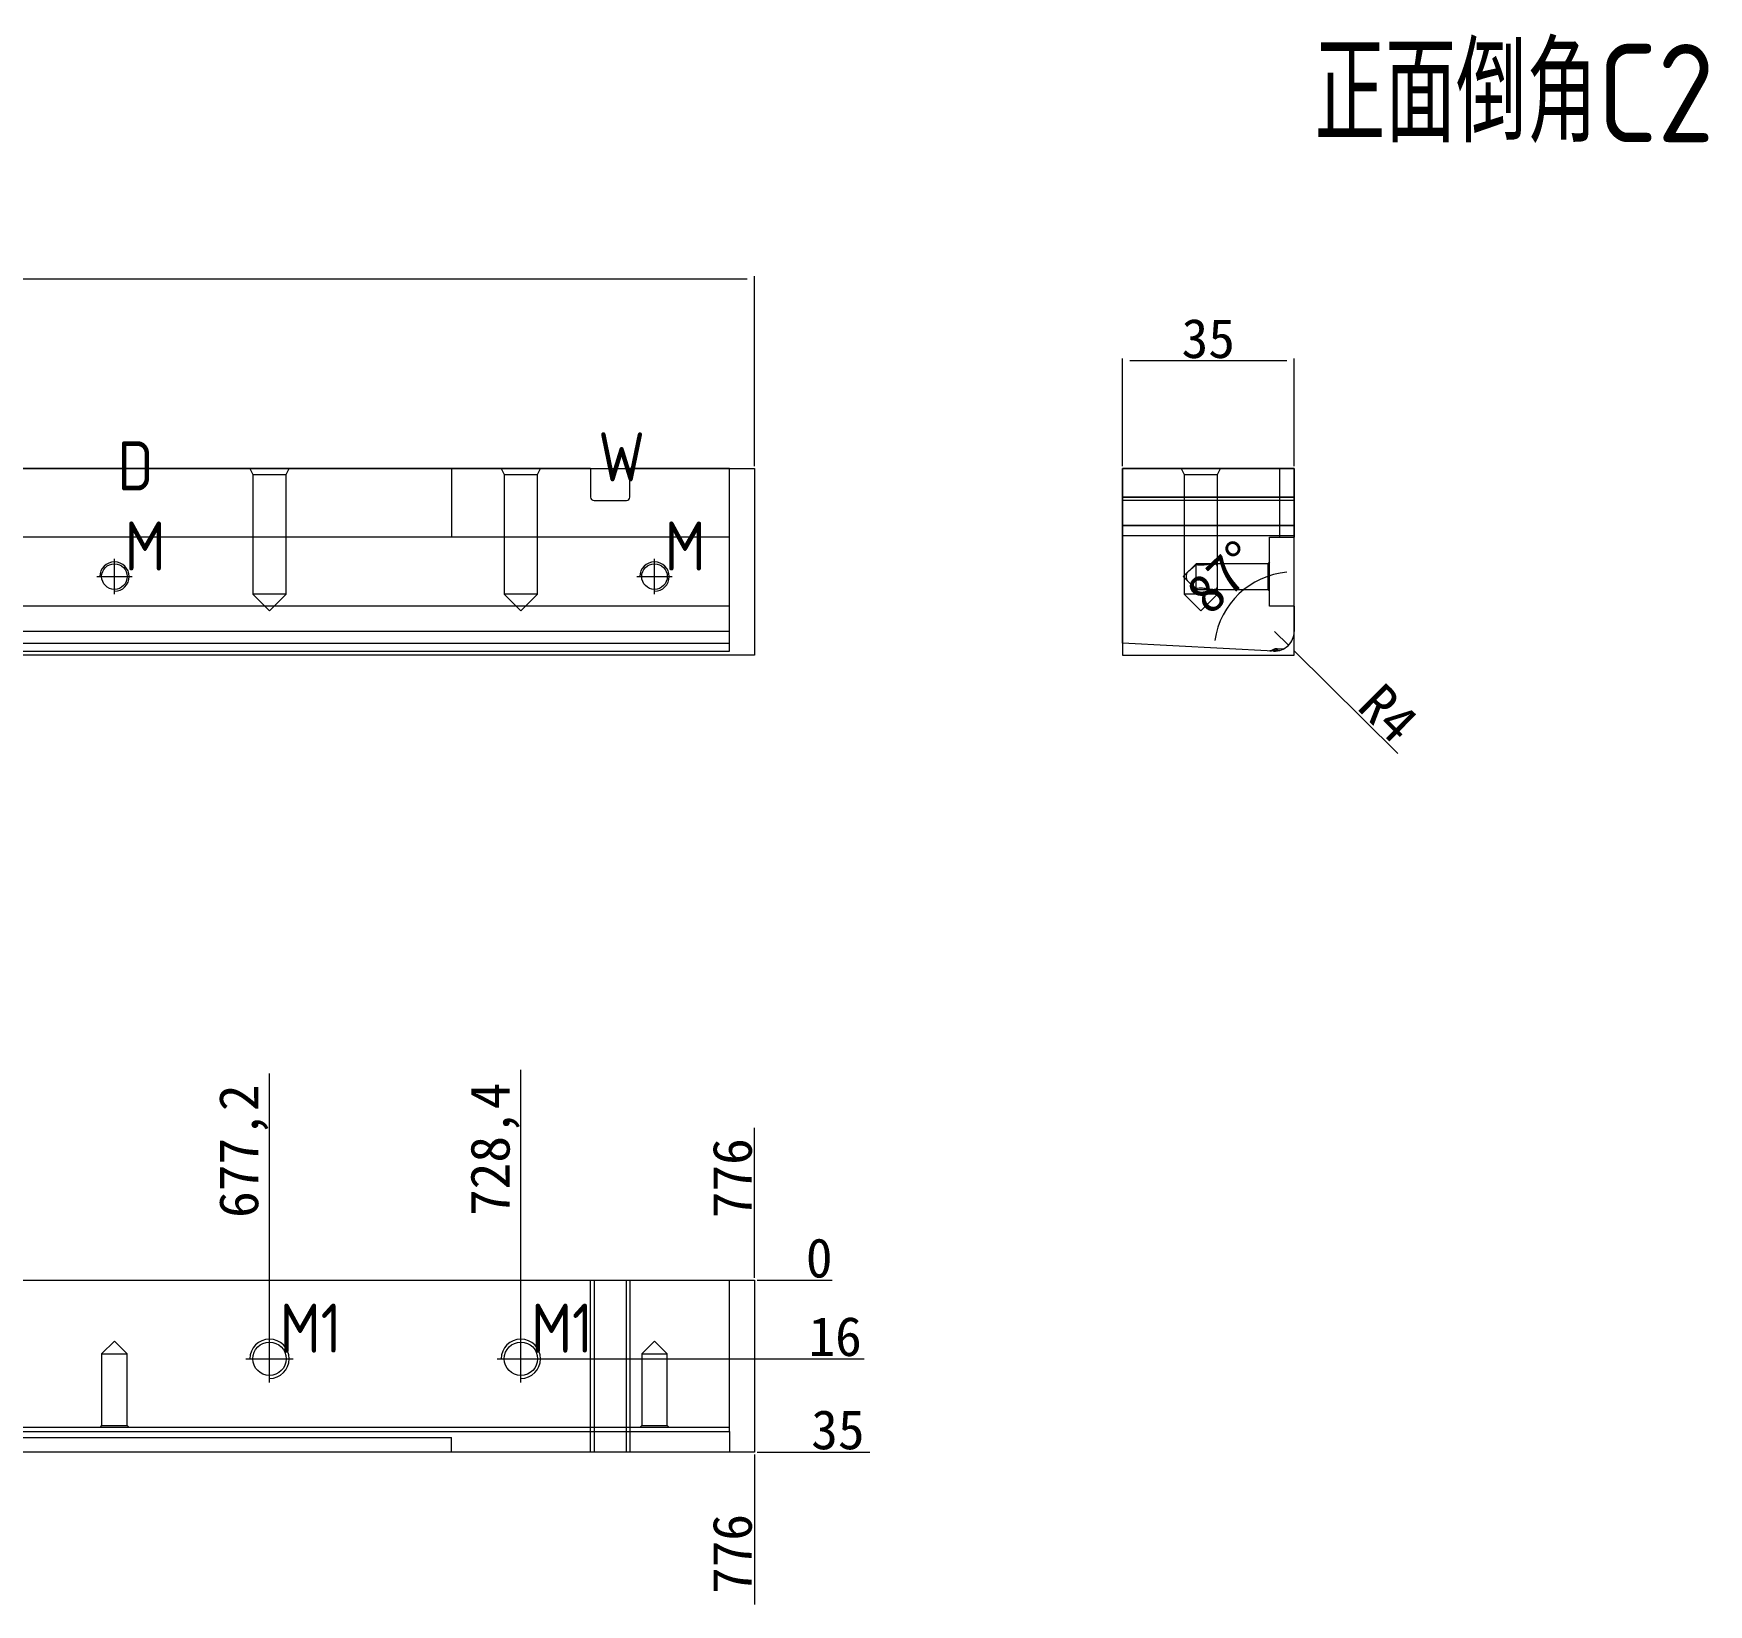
# Model space of a CAD drawing. Header units: millimetres. Extents: x 20884 to 21894, y 60571 to 61138.
# Drawn here: x 21552.6 to 21893.8, y 60817.7 to 61137.8 of the extents above; entities that cross this region are included whole.
import ezdxf

# ---------------------------------------------------------------- set-up
doc = ezdxf.new("R2010")
doc.units = ezdxf.units.MM
doc.linetypes.add('CENTER', pattern=[0])
doc.linetypes.add('DASHED', pattern=[0])
doc.layers.add('dim', color=4, linetype='Continuous')
doc.layers.add('PUNCH', color=2, linetype='Continuous')
doc.layers.add('dim_temp', color=161, linetype='Continuous', lineweight=9)
doc.layers.add('U1', color=7, linetype='Continuous', true_color=0xffffff)
doc.styles.add('_PUG_ERP', font='txt')
doc.styles.add('gbenor', font='gbenor.shx', dxfattribs={"bigfont": 'gbcbig'})
doc.dimstyles.new('_PUG_ERP', dxfattribs={"dimtxt": 8, "dimasz": 1.5, "dimexe": 0.5, "dimexo": 0.5, "dimgap": 0.5, "dimtad": 1, "dimtxsty": '_PUG_ERP', "dimblk": 'CLOSEDBLANK', "dimcen": 0, "dimclrd": 4, "dimclre": 4, "dimclrt": 3, "dimazin": 3, "dimtfac": 1, "dimtmove": 0, "dimatfit": 3, "dimldrblk": 'CLOSEDBLANK', "dimlwd": 9, "dimlwe": 9})

# ---------------------------------------------------------------- blocks, each defined once
blk = doc.blocks.new('*D1266')
at = {"layer": 'Defpoints', "color": 0}
for p in [(21699.46, 61087.86), (20923.46, 61049.17), (21699.46, 61049.17)]:
    blk.add_point(p, dxfattribs=at)
at = {"layer": 'dim_temp', "color": 4, "lineweight": 9}
for p, q in [((20923.46, 61049.67), (20923.46, 61088.36)), ((20924.96, 61087.86), (21697.96, 61087.86)), ((21699.46, 61049.67), (21699.46, 61088.36))]:
    blk.add_line(p, q, dxfattribs=at)
at = {"layer": 'dim_temp', "color": 3, "lineweight": 18, "insert": (21311.46, 61092.36), "char_height": 8, "attachment_point": 5, "style": '_PUG_ERP'}
blk.add_mtext('776', dxfattribs=at)
blk = doc.blocks.new('_ClosedBlank')
blk = doc.blocks.new('*D1268')
at = {"layer": 'Defpoints', "color": 0}
for p in [(20923.46, 60883.78), (21699.46, 60883.78), (21709.46, 60883.78)]:
    blk.add_point(p, dxfattribs=at)
at = {"layer": 'dim_temp', "color": 4, "lineweight": 9}
blk.add_line((21699.96, 60883.78), (21715.29, 60883.78), dxfattribs=at)
at = {"layer": 'dim_temp', "color": 3, "lineweight": 18, "insert": (21712.63, 60888.28), "char_height": 8, "attachment_point": 5, "style": '_PUG_ERP'}
blk.add_mtext('0', dxfattribs=at)
blk = doc.blocks.new('*D1269')
at = {"layer": 'Defpoints', "color": 0}
for p in [(20923.46, 60883.78), (21651.86, 60867.78), (21709.46, 60867.78)]:
    blk.add_point(p, dxfattribs=at)
at = {"layer": 'dim_temp', "color": 4, "lineweight": 9}
blk.add_line((21652.36, 60867.78), (21721.77, 60867.78), dxfattribs=at)
at = {"layer": 'dim_temp', "color": 3, "lineweight": 18, "insert": (21715.87, 60872.28), "char_height": 8, "attachment_point": 5, "style": '_PUG_ERP'}
blk.add_mtext('16', dxfattribs=at)
blk = doc.blocks.new('*D1270')
at = {"layer": 'Defpoints', "color": 0}
for p in [(20923.46, 60883.78), (21699.46, 60848.78), (21709.46, 60848.78)]:
    blk.add_point(p, dxfattribs=at)
at = {"layer": 'dim_temp', "color": 4, "lineweight": 9}
blk.add_line((21699.96, 60848.78), (21722.91, 60848.78), dxfattribs=at)
at = {"layer": 'dim_temp', "color": 3, "lineweight": 18, "insert": (21716.44, 60853.28), "char_height": 8, "attachment_point": 5, "style": '_PUG_ERP'}
blk.add_mtext('35', dxfattribs=at)
blk = doc.blocks.new('*D1273')
at = {"layer": 'Defpoints', "color": 0}
for p in [(21699.46, 60893.78), (20923.46, 60883.78), (21699.46, 60883.78)]:
    blk.add_point(p, dxfattribs=at)
at = {"layer": 'dim_temp', "color": 4, "lineweight": 9}
blk.add_line((21699.46, 60884.28), (21699.46, 60914.86), dxfattribs=at)
at = {"layer": 'dim_temp', "color": 3, "lineweight": 18, "insert": (21694.96, 60904.57), "char_height": 8, "attachment_point": 5, "rotation": 90, "style": '_PUG_ERP'}
blk.add_mtext('776', dxfattribs=at)
blk = doc.blocks.new('*D1274')
at = {"layer": 'Defpoints', "color": 0}
for p in [(21651.86, 60893.78), (20923.46, 60883.78), (21651.86, 60867.78)]:
    blk.add_point(p, dxfattribs=at)
at = {"layer": 'dim_temp', "color": 4, "lineweight": 9}
blk.add_line((21651.86, 60868.28), (21651.86, 60926.67), dxfattribs=at)
at = {"layer": 'dim_temp', "color": 3, "lineweight": 18, "insert": (21646.6, 60910.47), "char_height": 8, "attachment_point": 5, "rotation": 90, "style": '_PUG_ERP'}
blk.add_mtext('728,4', dxfattribs=at)
blk = doc.blocks.new('*D1275')
at = {"layer": 'Defpoints', "color": 0}
for p in [(21600.66, 60893.78), (20923.46, 60883.78), (21600.66, 60867.78)]:
    blk.add_point(p, dxfattribs=at)
at = {"layer": 'dim_temp', "color": 4, "lineweight": 9}
blk.add_line((21600.66, 60868.28), (21600.66, 60925.9), dxfattribs=at)
at = {"layer": 'dim_temp', "color": 3, "lineweight": 18, "insert": (21595.4, 60910.09), "char_height": 8, "attachment_point": 5, "rotation": 90, "style": '_PUG_ERP'}
blk.add_mtext('677,2', dxfattribs=at)
blk = doc.blocks.new('*D1285')
at = {"layer": 'Defpoints', "color": 0}
for p in [(20923.46, 60883.78), (21699.46, 60848.78), (21699.46, 60838.78)]:
    blk.add_point(p, dxfattribs=at)
at = {"layer": 'dim_temp', "color": 4, "lineweight": 9}
blk.add_line((21699.46, 60848.28), (21699.46, 60817.71), dxfattribs=at)
at = {"layer": 'dim_temp', "color": 3, "lineweight": 18, "insert": (21694.96, 60828), "char_height": 8, "attachment_point": 5, "rotation": 90, "style": '_PUG_ERP'}
blk.add_mtext('776', dxfattribs=at)
blk = doc.blocks.new('*D1286')
at = {"layer": 'Defpoints', "color": 0}
for p in [(21774.38, 61071.14), (21774.38, 61049.17), (21809.38, 61049.17)]:
    blk.add_point(p, dxfattribs=at)
at = {"layer": 'dim_temp', "color": 4, "lineweight": 9}
for p, q in [((21774.38, 61049.67), (21774.38, 61071.64)), ((21807.88, 61071.14), (21775.88, 61071.14)), ((21809.38, 61049.67), (21809.38, 61071.64))]:
    blk.add_line(p, q, dxfattribs=at)
at = {"layer": 'dim_temp', "color": 3, "lineweight": 18, "insert": (21791.88, 61075.64), "char_height": 8, "attachment_point": 5, "style": '_PUG_ERP'}
blk.add_mtext('35', dxfattribs=at)
blk = doc.blocks.new('*D1287')
at = {"layer": 'Defpoints', "color": 0}
for p in [(21801.46, 61026.07), (21809.38, 61021.17), (21809.38, 61015.99), (21774.38, 61013.61), (21805.17, 61012)]:
    blk.add_point(p, dxfattribs=at)
at = {"layer": 'dim_temp', "color": 4, "lineweight": 9}
blk.add_line((21809.38, 61021.67), (21809.38, 61028.62), dxfattribs=at)
blk.add_arc((21809.38, 61011.78), 16.34, 95.2605, 171.7395, dxfattribs=at)
at = {"layer": 'dim_temp', "color": 3, "lineweight": 18, "insert": (21794.9, 61027.03), "char_height": 8, "attachment_point": 5, "rotation": 43.5, "style": '_PUG_ERP'}
blk.add_mtext('87%%d', dxfattribs=at)
blk = doc.blocks.new('*D1288')
at = {"layer": 'Defpoints', "color": 0}
for p in [(21805.38, 61015.99), (21808.22, 61013.18)]:
    blk.add_point(p, dxfattribs=at)
at = {"layer": 'dim_temp', "color": 4, "lineweight": 9}
for p, q in [((21805.38, 61015.99), (21808.22, 61013.18)), ((21809.29, 61012.12), (21830.51, 60991.1))]:
    blk.add_line(p, q, dxfattribs=at)
at = {"layer": 'dim_temp', "color": 3, "lineweight": 18, "insert": (21828.59, 60999.34), "char_height": 8, "attachment_point": 5, "rotation": 315.2815, "style": '_PUG_ERP'}
blk.add_mtext('R4', dxfattribs=at)

msp = doc.modelspace()

# ---------------------------------------------------------------- linework, layer by layer
at = {"layer": 'dim', "color": 252, "lineweight": 18}
for points in [[(21699.461, 61049.172), (21699.461, 61011.172), (20923.461, 61011.172), (20923.461, 61049.172)], [(21699.461, 60883.784), (21699.461, 60848.784), (20923.461, 60848.784), (20923.461, 60883.784)]]:
    msp.add_lwpolyline(points, close=True, dxfattribs=at)
at = {"layer": 'dim', "color": 252, "linetype": 'DASHED', "lineweight": 18, "ltscale": 0.696889}
msp.add_lwpolyline([(21774.38, 61011.172), (21809.38, 61011.172), (21809.38, 61049.172), (21774.38, 61049.172)], close=True, dxfattribs=at)
at = {"layer": 'PUNCH', "color": 151, "linetype": 'Continuous', "lineweight": 18}
for p, q in [((21666.061, 61049.172), (21451.261, 61049.172)), ((21694.38, 61049.172), (21674.061, 61049.172)), ((21694.38, 61013.61), (21694.38, 61049.172)), ((21774.38, 61049.172), (21809.38, 61049.172)), ((21774.38, 61013.61), (21774.38, 61049.172)), ((21809.38, 61049.172), (21809.38, 61035.172)), ((21804.38, 61035.172), (21809.38, 61035.172)), ((21809.38, 61021.172), (21804.38, 61021.172)), ((21809.38, 61021.172), (21809.38, 61015.991)), ((20928.461, 61013.61), (21694.38, 61013.61)), ((21694.38, 61011.997), (21694.38, 61013.61)), ((21805.171, 61011.997), (21774.38, 61013.61)), ((21466.815, 61011.991), (21694.38, 61011.991)), ((21694.38, 61011.991), (21694.38, 61011.997)), ((20928.461, 60883.784), (21694.38, 60883.784)), ((21694.38, 60852.994), (21694.38, 60883.784)), ((21694.38, 60852.994), (21694.38, 60848.784)), ((21694.38, 60848.784), (20928.461, 60848.784))]:
    msp.add_line(p, q, dxfattribs=at)
at = {"layer": 'PUNCH', "color": 5, "linetype": 'DASHED', "lineweight": 13, "ltscale": 0.696889}
for p, q in [((21596.661, 61049.172), (21597.258, 61047.978)), ((21597.258, 61047.978), (21597.258, 61023.592)), ((21597.258, 61047.978), (21600.661, 61047.978)), ((21600.661, 61047.978), (21604.064, 61047.978)), ((21604.064, 61047.978), (21604.661, 61049.172)), ((21604.064, 61023.592), (21604.064, 61047.978)), ((21647.861, 61049.172), (21648.458, 61047.978)), ((21648.458, 61047.978), (21648.458, 61023.592)), ((21648.458, 61047.978), (21651.861, 61047.978)), ((21651.861, 61047.978), (21655.264, 61047.978)), ((21655.264, 61047.978), (21655.861, 61049.172)), ((21655.264, 61023.592), (21655.264, 61047.978)), ((21786.38, 61049.172), (21786.977, 61047.978)), ((21786.977, 61047.978), (21786.977, 61023.592)), ((21786.977, 61047.978), (21793.783, 61047.978)), ((21793.783, 61047.978), (21794.38, 61049.172)), ((21793.783, 61023.592), (21793.783, 61047.978)), ((21789.38, 61029.775), (21786.777, 61027.172)), ((21803.983, 61029.775), (21789.38, 61029.775)), ((21789.38, 61024.569), (21789.38, 61029.775)), ((21804.38, 61030.172), (21803.983, 61029.775)), ((21803.983, 61029.775), (21803.983, 61024.569)), ((21786.777, 61027.172), (21789.38, 61024.569)), ((21597.258, 61023.592), (21600.661, 61020.189)), ((21604.064, 61023.592), (21597.258, 61023.592)), ((21600.661, 61020.189), (21604.064, 61023.592)), ((21648.458, 61023.592), (21651.861, 61020.189)), ((21655.264, 61023.592), (21648.458, 61023.592)), ((21651.861, 61020.189), (21655.264, 61023.592)), ((21786.977, 61023.592), (21790.38, 61020.189)), ((21793.783, 61023.592), (21786.977, 61023.592)), ((21789.38, 61024.569), (21803.983, 61024.569)), ((21790.38, 61020.189), (21793.783, 61023.592)), ((21803.983, 61024.569), (21804.38, 61024.172)), ((21569.08, 60871.387), (21566.477, 60868.784)), ((21571.683, 60868.784), (21569.08, 60871.387)), ((21679.08, 60871.387), (21676.477, 60868.784)), ((21681.683, 60868.784), (21679.08, 60871.387)), ((21566.477, 60868.784), (21566.477, 60854.181)), ((21566.477, 60868.784), (21571.683, 60868.784)), ((21571.683, 60854.181), (21571.683, 60868.784)), ((21676.477, 60868.784), (21676.477, 60854.181)), ((21676.477, 60868.784), (21681.683, 60868.784)), ((21681.683, 60854.181), (21681.683, 60868.784)), ((21566.477, 60854.181), (21566.08, 60853.784)), ((21566.477, 60854.181), (21571.683, 60854.181)), ((21572.08, 60853.784), (21571.683, 60854.181)), ((21676.477, 60854.181), (21676.08, 60853.784)), ((21676.477, 60854.181), (21681.683, 60854.181)), ((21682.08, 60853.784), (21681.683, 60854.181))]:
    msp.add_line(p, q, dxfattribs=at)
at = {"layer": 'PUNCH', "color": 2, "linetype": 'DASHED', "lineweight": 13, "ltscale": 0.696889}
for p, q in [((21637.761, 61049.172), (21637.761, 61035.172)), ((21806.41, 61049.172), (21806.41, 61035.172)), ((21694.38, 61035.172), (20928.461, 61035.172)), ((21694.38, 61021.172), (20928.461, 61021.172)), ((21694.38, 60853.784), (20928.461, 60853.784)), ((21497.561, 60851.754), (21637.761, 60851.754))]:
    msp.add_line(p, q, dxfattribs=at)
at = {"layer": 'PUNCH', "color": 155, "linetype": 'DASHED', "lineweight": 13, "ltscale": 0.696889}
for p, q in [((21774.38, 61043.372), (21809.38, 61043.372)), ((21809.38, 61043.372), (21774.38, 61043.372)), ((21809.38, 61043.372), (21774.38, 61043.372)), ((21774.38, 61043.372), (21809.38, 61043.372)), ((21774.38, 61037.55), (21809.38, 61037.55)), ((21809.38, 61037.55), (21774.38, 61037.55)), ((21694.38, 61015.991), (20928.461, 61015.991)), ((21805.918, 61012.028), (21805.925, 61012.155)), ((21805.918, 61012.028), (21805.925, 61012.155)), ((21805.925, 61012.155), (21806.421, 61012.129)), ((21806.421, 61012.129), (21805.925, 61012.155)), ((21805.925, 61012.155), (21806.421, 61012.129)), ((21806.421, 61012.129), (21805.925, 61012.155)), ((21666.761, 60883.784), (21666.761, 60848.784)), ((21673.361, 60848.784), (21673.361, 60883.784))]:
    msp.add_line(p, q, dxfattribs=at)
at = {"layer": 'PUNCH', "color": 1, "linetype": 'DASHED', "lineweight": 13, "ltscale": 0.696889}
msp.add_line((21809.38, 61042.672), (21774.38, 61042.672), dxfattribs=at)
at = {"layer": 'PUNCH', "color": 151, "linetype": 'DASHED', "lineweight": 13, "ltscale": 0.696889}
for p, q in [((21774.38, 61035.55), (21809.38, 61035.55)), ((21807.131, 61012.395), (21805.941, 61012.457)), ((21805.34, 61011.992), (21805.337, 61011.992)), ((21666.061, 60848.784), (21666.061, 60883.784)), ((21674.061, 60883.784), (21674.061, 60848.784)), ((21637.761, 60848.784), (21637.761, 60851.754))]:
    msp.add_line(p, q, dxfattribs=at)
at = {"layer": 'PUNCH', "color": 2, "linetype": 'Continuous', "lineweight": 18}
msp.add_line((21804.38, 61021.172), (21804.38, 61035.172), dxfattribs=at)
at = {"layer": 'PUNCH', "color": 1, "linetype": 'CENTER', "lineweight": 18, "ltscale": 0.696889}
for p, q in [((21569.08, 61023.572), (21569.08, 61030.772)), ((21679.08, 61023.572), (21679.08, 61030.772)), ((21565.48, 61027.172), (21572.68, 61027.172)), ((21675.48, 61027.172), (21682.68, 61027.172)), ((21600.661, 60862.984), (21600.661, 60872.584)), ((21651.861, 60862.984), (21651.861, 60872.584)), ((21595.861, 60867.784), (21605.461, 60867.784)), ((21647.061, 60867.784), (21656.661, 60867.784))]:
    msp.add_line(p, q, dxfattribs=at)
at = {"layer": 'PUNCH', "color": 1, "lineweight": 18}
msp.add_lwpolyline([(21666.061, 61049.172), (21666.061, 61043.372, 0.4142136), (21666.761, 61042.672), (21673.361, 61042.672, 0.4142136), (21674.061, 61043.372), (21674.061, 61049.172)], format="xyb", dxfattribs=at)
at = {"layer": 'PUNCH', "color": 5, "linetype": 'DASHED', "lineweight": 13, "ltscale": 0.696889}
for points in [[(21789.38, 61029.553), (21789.277, 61029.455), (21789.174, 61029.359), (21789.071, 61029.264), (21788.969, 61029.172), (21788.866, 61029.081), (21788.763, 61028.992), (21788.661, 61028.905), (21788.559, 61028.821), (21788.457, 61028.738), (21788.356, 61028.657), (21788.257, 61028.579), (21788.161, 61028.502), (21788.066, 61028.427), (21787.975, 61028.352), (21787.888, 61028.276), (21787.805, 61028.199), (21787.726, 61028.118), (21787.652, 61028.031), (21787.586, 61027.938), (21787.527, 61027.836), (21787.475, 61027.724), (21787.434, 61027.6), (21787.403, 61027.466), (21787.384, 61027.323), (21787.377, 61027.177), (21787.383, 61027.029), (21787.402, 61026.886), (21787.432, 61026.751), (21787.473, 61026.628), (21787.523, 61026.514), (21787.582, 61026.411), (21787.648, 61026.318), (21787.721, 61026.231), (21787.8, 61026.15), (21787.883, 61026.072), (21787.971, 61025.996), (21788.062, 61025.921), (21788.156, 61025.846), (21788.252, 61025.769), (21788.351, 61025.691), (21788.451, 61025.611), (21788.553, 61025.528), (21788.656, 61025.443), (21788.759, 61025.355), (21788.863, 61025.266), (21788.966, 61025.175), (21789.07, 61025.081), (21789.173, 61024.986), (21789.277, 61024.89), (21789.38, 61024.791)], [(21789.38, 61024.791), (21789.699, 61024.829), (21790.022, 61024.854), (21790.351, 61024.864), (21790.682, 61024.857), (21791.007, 61024.834), (21791.326, 61024.799), (21791.636, 61024.754), (21791.933, 61024.704), (21792.215, 61024.656), (21792.483, 61024.613), (21792.731, 61024.582), (21792.958, 61024.569), (21793.162, 61024.58), (21793.337, 61024.621), (21793.483, 61024.696), (21793.598, 61024.809), (21793.681, 61024.96), (21793.737, 61025.149), (21793.768, 61025.372), (21793.782, 61025.625), (21793.783, 61025.903), (21793.777, 61026.202), (21793.768, 61026.516), (21793.762, 61026.839), (21793.76, 61027.17), (21793.762, 61027.499), (21793.768, 61027.823), (21793.777, 61028.138), (21793.783, 61028.435), (21793.782, 61028.714), (21793.769, 61028.966), (21793.738, 61029.189), (21793.683, 61029.379), (21793.601, 61029.531), (21793.487, 61029.646), (21793.342, 61029.722), (21793.166, 61029.763), (21792.963, 61029.775), (21792.736, 61029.762), (21792.486, 61029.732), (21792.219, 61029.689), (21791.936, 61029.64), (21791.637, 61029.591), (21791.329, 61029.546), (21791.011, 61029.51), (21790.683, 61029.487), (21790.354, 61029.48), (21790.026, 61029.49), (21789.701, 61029.515), (21789.38, 61029.553)]]:
    msp.add_lwpolyline(points, dxfattribs=at)
at = {"layer": 'PUNCH', "color": 151, "linetype": 'DASHED', "lineweight": 13, "ltscale": 0.696889}
for points in [[(21805.941, 61012.457), (21805.921, 61012.458), (21805.902, 61012.459), (21805.883, 61012.459), (21805.864, 61012.459), (21805.844, 61012.459), (21805.825, 61012.459), (21805.806, 61012.458), (21805.786, 61012.457), (21805.767, 61012.456), (21805.748, 61012.455), (21805.729, 61012.453), (21805.709, 61012.451), (21805.69, 61012.449), (21805.671, 61012.447), (21805.652, 61012.444), (21805.633, 61012.442), (21805.614, 61012.439), (21805.595, 61012.435), (21805.576, 61012.432), (21805.557, 61012.428), (21805.538, 61012.424), (21805.519, 61012.419), (21805.5, 61012.415), (21805.482, 61012.41), (21805.463, 61012.405), (21805.444, 61012.4), (21805.426, 61012.394), (21805.407, 61012.389), (21805.389, 61012.383), (21805.371, 61012.376), (21805.353, 61012.37), (21805.335, 61012.363), (21805.317, 61012.356), (21805.299, 61012.349), (21805.281, 61012.342), (21805.263, 61012.334), (21805.245, 61012.327), (21805.228, 61012.318), (21805.21, 61012.31), (21805.193, 61012.302), (21805.176, 61012.293), (21805.159, 61012.284), (21805.142, 61012.275), (21805.125, 61012.265), (21805.108, 61012.256), (21805.091, 61012.246), (21805.075, 61012.236), (21805.059, 61012.226), (21805.042, 61012.215), (21805.026, 61012.205)], [(21804.521, 61012.036), (21804.519, 61012.036), (21804.517, 61012.036), (21804.514, 61012.036), (21804.512, 61012.036), (21804.509, 61012.036), (21804.507, 61012.036), (21804.504, 61012.036), (21804.502, 61012.036), (21804.5, 61012.035), (21804.497, 61012.035), (21804.495, 61012.035), (21804.492, 61012.035), (21804.49, 61012.035), (21804.488, 61012.035), (21804.485, 61012.035), (21804.483, 61012.035), (21804.48, 61012.035), (21804.478, 61012.035), (21804.476, 61012.035), (21804.473, 61012.035), (21804.471, 61012.035), (21804.468, 61012.035), (21804.466, 61012.035), (21804.463, 61012.035), (21804.461, 61012.035), (21804.459, 61012.035), (21804.456, 61012.035), (21804.454, 61012.035), (21804.451, 61012.035), (21804.449, 61012.035), (21804.447, 61012.035), (21804.444, 61012.035), (21804.442, 61012.035), (21804.439, 61012.035), (21804.437, 61012.036), (21804.435, 61012.036), (21804.432, 61012.036), (21804.43, 61012.036), (21804.429, 61012.036), (21804.428, 61012.036), (21804.427, 61012.036), (21804.426, 61012.036), (21804.425, 61012.036), (21804.424, 61012.036), (21804.424, 61012.036), (21804.423, 61012.036), (21804.423, 61012.036), (21804.422, 61012.036), (21804.422, 61012.036), (21804.422, 61012.036)], [(21805.018, 61012.199), (21805.013, 61012.196), (21805.006, 61012.191), (21804.998, 61012.186), (21804.99, 61012.181), (21804.983, 61012.177), (21804.975, 61012.172), (21804.967, 61012.168), (21804.959, 61012.163), (21804.952, 61012.159), (21804.944, 61012.154), (21804.936, 61012.15), (21804.929, 61012.147), (21804.922, 61012.143), (21804.914, 61012.139), (21804.906, 61012.135), (21804.898, 61012.131), (21804.889, 61012.127), (21804.881, 61012.123), (21804.873, 61012.12), (21804.865, 61012.116), (21804.857, 61012.113), (21804.849, 61012.11), (21804.841, 61012.107), (21804.833, 61012.103), (21804.825, 61012.1), (21804.817, 61012.097), (21804.808, 61012.094), (21804.8, 61012.091), (21804.792, 61012.088), (21804.783, 61012.086), (21804.775, 61012.083), (21804.766, 61012.08), (21804.758, 61012.078), (21804.749, 61012.075), (21804.74, 61012.072), (21804.732, 61012.07), (21804.723, 61012.068), (21804.714, 61012.066), (21804.706, 61012.063), (21804.697, 61012.061), (21804.688, 61012.059), (21804.679, 61012.057), (21804.67, 61012.055), (21804.662, 61012.054), (21804.653, 61012.052), (21804.644, 61012.05), (21804.635, 61012.049), (21804.626, 61012.047), (21804.617, 61012.046), (21804.608, 61012.045)], [(21805.557, 61012.135), (21805.553, 61012.13), (21805.549, 61012.125), (21805.545, 61012.12), (21805.541, 61012.116), (21805.537, 61012.111), (21805.532, 61012.106), (21805.528, 61012.102), (21805.524, 61012.097), (21805.52, 61012.093), (21805.516, 61012.089), (21805.512, 61012.085), (21805.508, 61012.081), (21805.503, 61012.077), (21805.499, 61012.073), (21805.495, 61012.069), (21805.491, 61012.065), (21805.487, 61012.061), (21805.482, 61012.058), (21805.478, 61012.054), (21805.474, 61012.051), (21805.47, 61012.048), (21805.465, 61012.044), (21805.461, 61012.041), (21805.457, 61012.038), (21805.452, 61012.035), (21805.448, 61012.032), (21805.444, 61012.03), (21805.439, 61012.027), (21805.435, 61012.024), (21805.431, 61012.022), (21805.426, 61012.019), (21805.422, 61012.017), (21805.417, 61012.015), (21805.413, 61012.013), (21805.409, 61012.011), (21805.404, 61012.009), (21805.4, 61012.007), (21805.395, 61012.005), (21805.391, 61012.004), (21805.387, 61012.002), (21805.382, 61012.001), (21805.378, 61011.999), (21805.373, 61011.998), (21805.369, 61011.997), (21805.365, 61011.996), (21805.36, 61011.995), (21805.356, 61011.994), (21805.351, 61011.993), (21805.347, 61011.992), (21805.342, 61011.991)], [(21805.738, 61012.008), (21805.735, 61012.01), (21805.731, 61012.011), (21805.727, 61012.013), (21805.724, 61012.015), (21805.72, 61012.017), (21805.717, 61012.019), (21805.713, 61012.021), (21805.71, 61012.023), (21805.706, 61012.025), (21805.702, 61012.027), (21805.699, 61012.029), (21805.695, 61012.032), (21805.692, 61012.034), (21805.688, 61012.036), (21805.684, 61012.038), (21805.681, 61012.04), (21805.677, 61012.043), (21805.674, 61012.045), (21805.67, 61012.047), (21805.666, 61012.05), (21805.663, 61012.052), (21805.659, 61012.055), (21805.655, 61012.057), (21805.652, 61012.06), (21805.648, 61012.062), (21805.645, 61012.065), (21805.641, 61012.067), (21805.637, 61012.07), (21805.634, 61012.073), (21805.63, 61012.075), (21805.626, 61012.078), (21805.623, 61012.081), (21805.619, 61012.084), (21805.616, 61012.086), (21805.612, 61012.089), (21805.608, 61012.092), (21805.605, 61012.095), (21805.601, 61012.098), (21805.597, 61012.101), (21805.594, 61012.104), (21805.59, 61012.107), (21805.586, 61012.11), (21805.583, 61012.113), (21805.579, 61012.116), (21805.575, 61012.119), (21805.572, 61012.122), (21805.568, 61012.126), (21805.564, 61012.129), (21805.56, 61012.132), (21805.557, 61012.135)]]:
    msp.add_lwpolyline(points, dxfattribs=at)
at = {"layer": 'PUNCH', "color": 155, "linetype": 'DASHED', "lineweight": 13, "ltscale": 0.696889}
for points in [[(21805.925, 61012.155), (21805.925, 61012.167), (21805.926, 61012.178), (21805.927, 61012.19), (21805.927, 61012.201), (21805.928, 61012.211), (21805.929, 61012.222), (21805.929, 61012.232), (21805.93, 61012.243), (21805.931, 61012.253), (21805.931, 61012.262), (21805.932, 61012.272), (21805.933, 61012.281), (21805.933, 61012.29), (21805.934, 61012.299), (21805.934, 61012.308), (21805.935, 61012.316), (21805.935, 61012.324), (21805.936, 61012.332), (21805.936, 61012.34), (21805.937, 61012.347), (21805.937, 61012.354), (21805.937, 61012.361), (21805.938, 61012.368), (21805.938, 61012.374), (21805.938, 61012.381), (21805.939, 61012.387), (21805.939, 61012.392), (21805.939, 61012.398), (21805.939, 61012.403), (21805.939, 61012.408), (21805.94, 61012.413), (21805.94, 61012.417), (21805.94, 61012.422), (21805.94, 61012.426), (21805.94, 61012.43), (21805.94, 61012.433), (21805.94, 61012.436), (21805.94, 61012.439), (21805.941, 61012.442), (21805.941, 61012.445), (21805.941, 61012.447), (21805.941, 61012.449), (21805.941, 61012.451), (21805.941, 61012.453), (21805.941, 61012.454), (21805.941, 61012.455), (21805.941, 61012.456), (21805.941, 61012.457), (21805.941, 61012.457), (21805.941, 61012.457)], [(21805.941, 61012.457), (21805.941, 61012.457), (21805.941, 61012.457), (21805.941, 61012.456), (21805.941, 61012.455), (21805.941, 61012.454), (21805.94, 61012.453), (21805.94, 61012.451), (21805.94, 61012.449), (21805.94, 61012.447), (21805.94, 61012.445), (21805.94, 61012.442), (21805.94, 61012.439), (21805.94, 61012.436), (21805.939, 61012.433), (21805.939, 61012.429), (21805.939, 61012.426), (21805.939, 61012.422), (21805.939, 61012.417), (21805.938, 61012.413), (21805.938, 61012.408), (21805.938, 61012.403), (21805.938, 61012.398), (21805.937, 61012.392), (21805.937, 61012.386), (21805.937, 61012.38), (21805.936, 61012.374), (21805.936, 61012.368), (21805.936, 61012.361), (21805.935, 61012.354), (21805.935, 61012.347), (21805.935, 61012.339), (21805.934, 61012.332), (21805.934, 61012.324), (21805.933, 61012.316), (21805.933, 61012.307), (21805.932, 61012.299), (21805.932, 61012.29), (21805.931, 61012.281), (21805.931, 61012.272), (21805.931, 61012.262), (21805.93, 61012.253), (21805.929, 61012.243), (21805.929, 61012.233), (21805.928, 61012.222), (21805.928, 61012.212), (21805.927, 61012.201), (21805.927, 61012.19), (21805.926, 61012.178), (21805.925, 61012.167), (21805.925, 61012.155)], [(21805.925, 61012.155), (21805.925, 61012.167), (21805.926, 61012.178), (21805.927, 61012.19), (21805.927, 61012.201), (21805.928, 61012.212), (21805.928, 61012.222), (21805.929, 61012.233), (21805.929, 61012.243), (21805.93, 61012.253), (21805.931, 61012.263), (21805.931, 61012.272), (21805.932, 61012.281), (21805.932, 61012.29), (21805.932, 61012.299), (21805.933, 61012.308), (21805.933, 61012.316), (21805.934, 61012.324), (21805.934, 61012.332), (21805.935, 61012.34), (21805.935, 61012.347), (21805.935, 61012.354), (21805.936, 61012.361), (21805.936, 61012.368), (21805.936, 61012.375), (21805.937, 61012.381), (21805.937, 61012.387), (21805.937, 61012.392), (21805.938, 61012.398), (21805.938, 61012.403), (21805.938, 61012.408), (21805.938, 61012.413), (21805.939, 61012.417), (21805.939, 61012.422), (21805.939, 61012.426), (21805.939, 61012.429), (21805.939, 61012.433), (21805.94, 61012.436), (21805.94, 61012.439), (21805.94, 61012.442), (21805.94, 61012.445), (21805.94, 61012.447), (21805.94, 61012.449), (21805.94, 61012.451), (21805.94, 61012.453), (21805.941, 61012.454), (21805.941, 61012.455), (21805.941, 61012.456), (21805.941, 61012.457), (21805.941, 61012.457), (21805.941, 61012.457)], [(21805.941, 61012.457), (21805.941, 61012.457), (21805.941, 61012.457), (21805.941, 61012.456), (21805.941, 61012.455), (21805.941, 61012.454), (21805.94, 61012.453), (21805.94, 61012.451), (21805.94, 61012.449), (21805.94, 61012.447), (21805.94, 61012.445), (21805.94, 61012.442), (21805.94, 61012.44), (21805.94, 61012.436), (21805.939, 61012.433), (21805.939, 61012.43), (21805.939, 61012.426), (21805.939, 61012.422), (21805.939, 61012.417), (21805.938, 61012.413), (21805.938, 61012.408), (21805.938, 61012.403), (21805.938, 61012.398), (21805.937, 61012.392), (21805.937, 61012.386), (21805.937, 61012.38), (21805.936, 61012.374), (21805.936, 61012.368), (21805.936, 61012.361), (21805.935, 61012.354), (21805.935, 61012.347), (21805.935, 61012.339), (21805.934, 61012.331), (21805.934, 61012.324), (21805.933, 61012.315), (21805.933, 61012.307), (21805.932, 61012.298), (21805.932, 61012.29), (21805.931, 61012.28), (21805.931, 61012.271), (21805.93, 61012.262), (21805.93, 61012.252), (21805.929, 61012.242), (21805.929, 61012.232), (21805.928, 61012.221), (21805.928, 61012.211), (21805.927, 61012.2), (21805.927, 61012.189), (21805.926, 61012.178), (21805.925, 61012.167), (21805.925, 61012.155)], [(21805.026, 61012.205), (21805.026, 61012.205), (21805.027, 61012.205), (21805.028, 61012.204), (21805.029, 61012.204), (21805.031, 61012.204), (21805.033, 61012.203), (21805.035, 61012.203), (21805.038, 61012.202), (21805.041, 61012.202), (21805.045, 61012.201), (21805.049, 61012.2), (21805.053, 61012.2), (21805.058, 61012.199), (21805.063, 61012.198), (21805.069, 61012.197), (21805.074, 61012.196), (21805.081, 61012.195), (21805.088, 61012.193), (21805.095, 61012.192), (21805.102, 61012.191), (21805.111, 61012.189), (21805.119, 61012.188), (21805.128, 61012.186), (21805.138, 61012.185), (21805.148, 61012.183), (21805.158, 61012.182), (21805.169, 61012.18), (21805.18, 61012.178), (21805.192, 61012.177), (21805.204, 61012.175), (21805.217, 61012.173), (21805.23, 61012.171), (21805.244, 61012.169), (21805.259, 61012.167), (21805.273, 61012.165), (21805.289, 61012.163), (21805.304, 61012.161), (21805.321, 61012.159), (21805.337, 61012.157), (21805.355, 61012.155), (21805.373, 61012.153), (21805.391, 61012.151), (21805.41, 61012.149), (21805.43, 61012.147), (21805.45, 61012.145), (21805.47, 61012.143), (21805.491, 61012.141), (21805.513, 61012.139), (21805.534, 61012.137), (21805.557, 61012.135)], [(21805.557, 61012.135), (21805.535, 61012.137), (21805.513, 61012.139), (21805.491, 61012.141), (21805.47, 61012.143), (21805.45, 61012.145), (21805.43, 61012.147), (21805.411, 61012.149), (21805.392, 61012.151), (21805.373, 61012.153), (21805.355, 61012.155), (21805.338, 61012.157), (21805.321, 61012.159), (21805.304, 61012.161), (21805.289, 61012.163), (21805.273, 61012.165), (21805.259, 61012.167), (21805.244, 61012.169), (21805.23, 61012.171), (21805.217, 61012.173), (21805.204, 61012.175), (21805.192, 61012.177), (21805.18, 61012.178), (21805.169, 61012.18), (21805.158, 61012.182), (21805.148, 61012.183), (21805.138, 61012.185), (21805.129, 61012.186), (21805.12, 61012.188), (21805.111, 61012.189), (21805.103, 61012.191), (21805.096, 61012.192), (21805.088, 61012.193), (21805.082, 61012.194), (21805.075, 61012.196), (21805.069, 61012.197), (21805.064, 61012.198), (21805.058, 61012.199), (21805.054, 61012.199), (21805.049, 61012.2), (21805.045, 61012.201), (21805.042, 61012.202), (21805.038, 61012.202), (21805.036, 61012.203), (21805.033, 61012.203), (21805.031, 61012.204), (21805.029, 61012.204), (21805.028, 61012.204), (21805.027, 61012.205), (21805.026, 61012.205), (21805.026, 61012.205)], [(21805.026, 61012.205), (21805.026, 61012.205), (21805.027, 61012.205), (21805.028, 61012.204), (21805.029, 61012.204), (21805.031, 61012.204), (21805.033, 61012.203), (21805.036, 61012.203), (21805.039, 61012.202), (21805.042, 61012.202), (21805.045, 61012.201), (21805.049, 61012.2), (21805.054, 61012.199), (21805.059, 61012.199), (21805.064, 61012.198), (21805.069, 61012.197), (21805.075, 61012.195), (21805.082, 61012.194), (21805.089, 61012.193), (21805.096, 61012.192), (21805.103, 61012.191), (21805.112, 61012.189), (21805.12, 61012.188), (21805.129, 61012.186), (21805.139, 61012.185), (21805.149, 61012.183), (21805.159, 61012.182), (21805.17, 61012.18), (21805.181, 61012.178), (21805.193, 61012.176), (21805.205, 61012.175), (21805.218, 61012.173), (21805.231, 61012.171), (21805.245, 61012.169), (21805.259, 61012.167), (21805.274, 61012.165), (21805.289, 61012.163), (21805.305, 61012.161), (21805.321, 61012.159), (21805.338, 61012.157), (21805.356, 61012.155), (21805.374, 61012.153), (21805.392, 61012.151), (21805.411, 61012.149), (21805.43, 61012.147), (21805.45, 61012.145), (21805.471, 61012.143), (21805.491, 61012.141), (21805.513, 61012.139), (21805.535, 61012.137), (21805.557, 61012.135)], [(21805.557, 61012.135), (21805.535, 61012.137), (21805.514, 61012.139), (21805.493, 61012.141), (21805.472, 61012.143), (21805.452, 61012.145), (21805.433, 61012.147), (21805.414, 61012.148), (21805.396, 61012.15), (21805.378, 61012.152), (21805.36, 61012.154), (21805.343, 61012.156), (21805.327, 61012.158), (21805.311, 61012.16), (21805.295, 61012.162), (21805.28, 61012.164), (21805.265, 61012.166), (21805.251, 61012.168), (21805.237, 61012.17), (21805.224, 61012.172), (21805.211, 61012.174), (21805.199, 61012.176), (21805.188, 61012.178), (21805.177, 61012.179), (21805.166, 61012.181), (21805.156, 61012.183), (21805.146, 61012.185), (21805.137, 61012.186), (21805.128, 61012.188), (21805.119, 61012.189), (21805.111, 61012.191), (21805.103, 61012.192), (21805.096, 61012.193), (21805.089, 61012.195), (21805.082, 61012.196), (21805.076, 61012.197), (21805.07, 61012.198), (21805.064, 61012.199), (21805.059, 61012.2), (21805.055, 61012.2), (21805.05, 61012.201), (21805.046, 61012.202), (21805.042, 61012.202), (21805.039, 61012.203), (21805.036, 61012.203), (21805.034, 61012.204), (21805.031, 61012.204), (21805.03, 61012.204), (21805.028, 61012.204), (21805.027, 61012.205), (21805.027, 61012.205)], [(21805.925, 61012.155), (21805.918, 61012.155), (21805.911, 61012.156), (21805.904, 61012.156), (21805.896, 61012.156), (21805.889, 61012.156), (21805.882, 61012.157), (21805.875, 61012.157), (21805.868, 61012.157), (21805.861, 61012.157), (21805.853, 61012.157), (21805.846, 61012.157), (21805.839, 61012.157), (21805.832, 61012.157), (21805.825, 61012.157), (21805.817, 61012.157), (21805.81, 61012.157), (21805.803, 61012.157), (21805.795, 61012.157), (21805.788, 61012.157), (21805.781, 61012.156), (21805.773, 61012.156), (21805.766, 61012.156), (21805.759, 61012.156), (21805.751, 61012.155), (21805.744, 61012.155), (21805.737, 61012.155), (21805.729, 61012.154), (21805.722, 61012.154), (21805.714, 61012.153), (21805.707, 61012.153), (21805.699, 61012.152), (21805.692, 61012.151), (21805.685, 61012.151), (21805.677, 61012.15), (21805.67, 61012.149), (21805.662, 61012.149), (21805.655, 61012.148), (21805.647, 61012.147), (21805.64, 61012.146), (21805.632, 61012.145), (21805.625, 61012.144), (21805.617, 61012.144), (21805.61, 61012.143), (21805.602, 61012.142), (21805.595, 61012.14), (21805.587, 61012.139), (21805.579, 61012.138), (21805.572, 61012.137), (21805.564, 61012.136), (21805.557, 61012.135)], [(21805.557, 61012.135), (21805.561, 61012.132), (21805.564, 61012.128), (21805.568, 61012.125), (21805.572, 61012.122), (21805.576, 61012.119), (21805.579, 61012.116), (21805.583, 61012.113), (21805.587, 61012.11), (21805.591, 61012.107), (21805.594, 61012.104), (21805.598, 61012.101), (21805.602, 61012.098), (21805.606, 61012.095), (21805.609, 61012.092), (21805.613, 61012.089), (21805.617, 61012.087), (21805.62, 61012.084), (21805.624, 61012.081), (21805.628, 61012.078), (21805.631, 61012.076), (21805.635, 61012.073), (21805.639, 61012.07), (21805.642, 61012.068), (21805.646, 61012.065), (21805.65, 61012.062), (21805.653, 61012.06), (21805.657, 61012.057), (21805.661, 61012.055), (21805.664, 61012.052), (21805.668, 61012.05), (21805.671, 61012.048), (21805.675, 61012.045), (21805.679, 61012.043), (21805.682, 61012.041), (21805.686, 61012.038), (21805.69, 61012.036), (21805.693, 61012.034), (21805.697, 61012.032), (21805.7, 61012.029), (21805.704, 61012.027), (21805.708, 61012.025), (21805.711, 61012.023), (21805.715, 61012.021), (21805.718, 61012.019), (21805.722, 61012.017), (21805.726, 61012.015), (21805.729, 61012.013), (21805.733, 61012.011), (21805.736, 61012.009), (21805.74, 61012.008)], [(21805.74, 61012.008), (21805.736, 61012.009), (21805.733, 61012.011), (21805.729, 61012.013), (21805.726, 61012.015), (21805.722, 61012.017), (21805.718, 61012.019), (21805.715, 61012.021), (21805.711, 61012.023), (21805.707, 61012.025), (21805.704, 61012.027), (21805.7, 61012.03), (21805.697, 61012.032), (21805.693, 61012.034), (21805.689, 61012.036), (21805.686, 61012.039), (21805.682, 61012.041), (21805.678, 61012.043), (21805.675, 61012.046), (21805.671, 61012.048), (21805.667, 61012.05), (21805.664, 61012.053), (21805.66, 61012.055), (21805.657, 61012.058), (21805.653, 61012.06), (21805.649, 61012.063), (21805.646, 61012.065), (21805.642, 61012.068), (21805.638, 61012.071), (21805.635, 61012.073), (21805.631, 61012.076), (21805.627, 61012.079), (21805.624, 61012.081), (21805.62, 61012.084), (21805.616, 61012.087), (21805.613, 61012.09), (21805.609, 61012.093), (21805.605, 61012.095), (21805.602, 61012.098), (21805.598, 61012.101), (21805.594, 61012.104), (21805.59, 61012.107), (21805.587, 61012.11), (21805.583, 61012.113), (21805.579, 61012.116), (21805.576, 61012.119), (21805.572, 61012.122), (21805.568, 61012.125), (21805.564, 61012.128), (21805.561, 61012.132), (21805.557, 61012.135)], [(21805.557, 61012.135), (21805.561, 61012.132), (21805.564, 61012.128), (21805.568, 61012.125), (21805.572, 61012.122), (21805.576, 61012.119), (21805.579, 61012.116), (21805.583, 61012.113), (21805.587, 61012.11), (21805.591, 61012.107), (21805.594, 61012.104), (21805.598, 61012.101), (21805.602, 61012.098), (21805.606, 61012.095), (21805.609, 61012.092), (21805.613, 61012.089), (21805.617, 61012.087), (21805.62, 61012.084), (21805.624, 61012.081), (21805.628, 61012.078), (21805.631, 61012.076), (21805.635, 61012.073), (21805.639, 61012.07), (21805.642, 61012.068), (21805.646, 61012.065), (21805.65, 61012.062), (21805.653, 61012.06), (21805.657, 61012.057), (21805.661, 61012.055), (21805.664, 61012.052), (21805.668, 61012.05), (21805.672, 61012.048), (21805.675, 61012.045), (21805.679, 61012.043), (21805.682, 61012.041), (21805.686, 61012.038), (21805.69, 61012.036), (21805.693, 61012.034), (21805.697, 61012.032), (21805.7, 61012.029), (21805.704, 61012.027), (21805.708, 61012.025), (21805.711, 61012.023), (21805.715, 61012.021), (21805.718, 61012.019), (21805.722, 61012.017), (21805.726, 61012.015), (21805.729, 61012.013), (21805.733, 61012.011), (21805.736, 61012.009), (21805.74, 61012.008)], [(21805.925, 61012.155), (21805.925, 61012.152), (21805.925, 61012.149), (21805.924, 61012.146), (21805.924, 61012.142), (21805.924, 61012.139), (21805.924, 61012.136), (21805.924, 61012.133), (21805.924, 61012.13), (21805.923, 61012.127), (21805.923, 61012.124), (21805.923, 61012.122), (21805.923, 61012.119), (21805.923, 61012.116), (21805.923, 61012.113), (21805.923, 61012.11), (21805.922, 61012.107), (21805.922, 61012.105), (21805.922, 61012.102), (21805.922, 61012.099), (21805.922, 61012.097), (21805.922, 61012.094), (21805.922, 61012.091), (21805.921, 61012.089), (21805.921, 61012.086), (21805.921, 61012.083), (21805.921, 61012.081), (21805.921, 61012.078), (21805.921, 61012.076), (21805.921, 61012.074), (21805.92, 61012.071), (21805.92, 61012.069), (21805.92, 61012.066), (21805.92, 61012.064), (21805.92, 61012.062), (21805.92, 61012.059), (21805.92, 61012.057), (21805.92, 61012.055), (21805.92, 61012.053), (21805.919, 61012.05), (21805.919, 61012.048), (21805.919, 61012.046), (21805.919, 61012.044), (21805.919, 61012.042), (21805.919, 61012.04), (21805.919, 61012.038), (21805.919, 61012.036), (21805.919, 61012.034), (21805.918, 61012.032), (21805.918, 61012.03), (21805.918, 61012.028)], [(21805.918, 61012.028), (21805.918, 61012.03), (21805.918, 61012.032), (21805.919, 61012.034), (21805.919, 61012.036), (21805.919, 61012.038), (21805.919, 61012.04), (21805.919, 61012.042), (21805.919, 61012.044), (21805.919, 61012.046), (21805.919, 61012.048), (21805.919, 61012.05), (21805.92, 61012.053), (21805.92, 61012.055), (21805.92, 61012.057), (21805.92, 61012.06), (21805.92, 61012.062), (21805.92, 61012.064), (21805.92, 61012.067), (21805.92, 61012.069), (21805.921, 61012.071), (21805.921, 61012.074), (21805.921, 61012.076), (21805.921, 61012.079), (21805.921, 61012.081), (21805.921, 61012.084), (21805.921, 61012.086), (21805.921, 61012.089), (21805.922, 61012.092), (21805.922, 61012.094), (21805.922, 61012.097), (21805.922, 61012.1), (21805.922, 61012.102), (21805.922, 61012.105), (21805.922, 61012.108), (21805.923, 61012.111), (21805.923, 61012.113), (21805.923, 61012.116), (21805.923, 61012.119), (21805.923, 61012.122), (21805.923, 61012.125), (21805.923, 61012.128), (21805.924, 61012.131), (21805.924, 61012.134), (21805.924, 61012.137), (21805.924, 61012.14), (21805.924, 61012.143), (21805.924, 61012.146), (21805.925, 61012.149), (21805.925, 61012.152), (21805.925, 61012.155)]]:
    msp.add_lwpolyline(points, dxfattribs=at)
at = {"layer": 'PUNCH', "color": 155, "linetype": 'Continuous', "lineweight": 18}
for points in [[(21466.816, 61011.997), (21694.38, 61011.997)], [(21466.816, 60852.994), (21694.38, 60852.994)]]:
    msp.add_lwpolyline(points, dxfattribs=at)
at = {"layer": 'PUNCH', "color": 30, "linetype": 'DASHED', "lineweight": 13, "ltscale": 0.696889}
for centre, radius in [((21569.08, 61027.172), 2.603), ((21679.08, 61027.172), 2.603), ((21600.661, 60867.784), 3.403), ((21651.861, 60867.784), 3.403)]:
    msp.add_circle(centre, radius, dxfattribs=at)
at = {"layer": 'PUNCH', "color": 30, "linetype": 'DASHED', "lineweight": 18, "ltscale": 0.696889}
for centre, radius in [((21569.08, 61027.172), 3), ((21679.08, 61027.172), 3), ((21600.661, 60867.784), 4), ((21651.861, 60867.784), 4)]:
    msp.add_arc(centre, radius, 270, 180, dxfattribs=at)
at = {"layer": 'PUNCH', "color": 151, "linetype": 'Continuous', "lineweight": 18}
msp.add_arc((21805.38, 61015.991), 4, 267, 0, dxfattribs=at)
at = {"layer": 'PUNCH', "color": 151, "linetype": 'DASHED', "lineweight": 13, "ltscale": 0.696889}
msp.add_arc((21804.469, 61013.035), 1, 267, 303.8699, dxfattribs=at)
at = {"layer": 'PUNCH', "color": 155, "linetype": 'DASHED', "lineweight": 13, "ltscale": 0.696889}
for centre, major_axis, ratio, start_param, end_param in [((21805.357, 61012.988), (-0.052, -0.999), 0.453001, 0.0864514, 0.5696196), ((21805.357, 61012.988), (0.052, 0.999), 0.453004, 3.2280414, 3.7112139), ((21805.357, 61012.988), (-0.052, -0.999), 0.453007, 0.0864459, 0.5696213), ((21805.857, 61010.854), (-1.498, 0.079), 0.868421, 4.712389, 4.9591966), ((21805.857, 61010.854), (1.498, -0.079), 0.868421, 1.5707963, 1.8176036), ((21805.857, 61010.854), (-1.498, 0.079), 0.868421, 4.712389, 4.9591979)]:
    msp.add_ellipse(centre, major_axis=major_axis, ratio=ratio, start_param=start_param, end_param=end_param, dxfattribs=at)

# ---------------------------------------------------------------- texts
at = {"layer": 'dim', "color": 4, "lineweight": 18, "style": 'gbenor'}
for s, p in [('D', (21569.686, 61044.727)), ('W', (21667.631, 61046.577)), ('M', (21571.165, 61028.407)), ('M', (21681.165, 61028.407)), ('M1', (21602.766, 60869.029)), ('M1', (21653.966, 60869.029))]:
    msp.add_text(s, height=10, dxfattribs=at).set_placement(p)
at = {"layer": 'U1', "color": 3, "lineweight": 18, "style": 'gbenor'}
msp.add_text('正面倒角C2', height=20, dxfattribs=at).set_placement((21813.514, 61115.682))

# ---------------------------------------------------------------- dimensions: what is measured, and where the dimension line sits
at = {"layer": 'dim_temp', "lineweight": 18}
for base, p1, p2, picture, middle in [((21699.461, 61087.862), (20923.461, 61049.172), (21699.461, 61049.172), '*D1266', (21311.461, 61092.362)), ((21774.38, 61071.14), (21809.38, 61049.172), (21774.38, 61049.172), '*D1286', (21791.88, 61075.64))]:
    dim = msp.add_linear_dim(base=base, p1=p1, p2=p2, dimstyle='_PUG_ERP', dxfattribs=at)
    dim.commit()
    dim.dimension.update_dxf_attribs({"geometry": picture, "text_midpoint": middle})
dim = msp.add_angular_dim_2l(base=(21801.457, 61026.07), line1=((21809.38, 61021.172), (21809.38, 61015.991)), line2=((21805.171, 61011.997), (21774.38, 61013.61)), dimstyle='_PUG_ERP', dxfattribs=at)
dim.commit()
dim.dimension.update_dxf_attribs({"geometry": '*D1287', "text_midpoint": (21794.902, 61027.034)})
dim = msp.add_radius_dim(center=(21805.38, 61015.991), mpoint=(21808.223, 61013.177), dimstyle='_PUG_ERP', dxfattribs=at)
dim.commit()
dim.dimension.update_dxf_attribs({"geometry": '*D1288', "text_midpoint": (21825.421, 60996.147), "dimtype": 164})
for feature_location, offset, dtype, origin, picture, middle in [((21651.861, 60867.784), (0, 26), 1, (20923.461, 60883.784), '*D1274', (21646.599, 60910.475)), ((21600.661, 60867.784), (0, 26), 1, (20923.461, 60883.784), '*D1275', (21595.399, 60910.094)), ((21699.461, 60883.784), (0, 10), 1, (20923.461, 60883.784), '*D1273', (21694.961, 60904.57)), ((21699.461150144, 60883.784496385), (10, 0), 0, (20923.461150144, 60883.784496385), '*D1268', (21712.62781681, 60888.284496385)), ((21651.861, 60867.784), (57.6, 0), 0, (20923.461, 60883.784), '*D1269', (21715.866, 60872.284)), ((21699.461, 60848.784), (10, 0), 0, (20923.461, 60883.784), '*D1270', (21716.437, 60853.284)), ((21699.461, 60848.784), (0, -10), 1, (20923.461, 60883.784), '*D1285', (21694.961, 60827.999))]:
    dim = msp.add_ordinate_dim(feature_location=feature_location, offset=offset, dtype=dtype, origin=origin, dimstyle='_PUG_ERP', dxfattribs=at)
    dim.commit()
    dim.dimension.update_dxf_attribs({"geometry": picture, "text_midpoint": middle})

doc.saveas('drawing.dxf')
